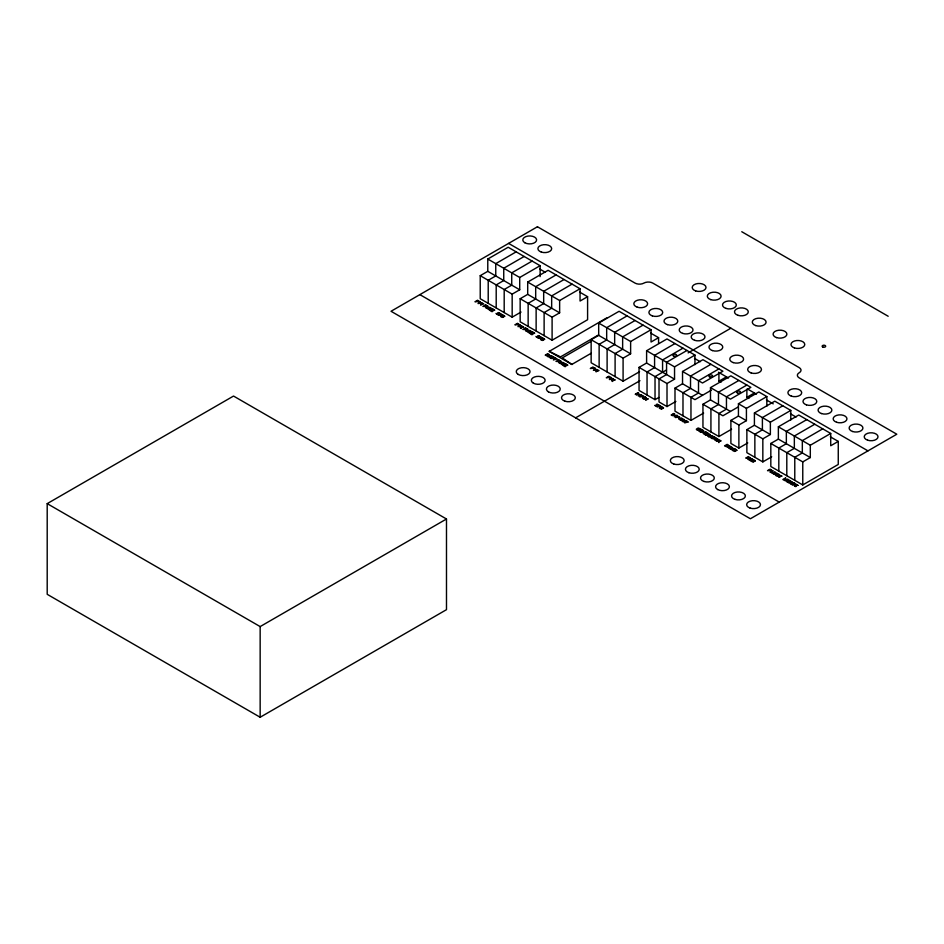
<?xml version="1.0" encoding="UTF-8"?>
<svg xmlns="http://www.w3.org/2000/svg" width="944" height="944" viewBox="0 0 944 944"><rect width="100%" height="100%" fill="white"/><g stroke="black" fill="none" stroke-linecap="round" stroke-linejoin="round"><path stroke-width="1.42" d="M708.519 436.6C708.437 434.865 712.602 435.514 708.779 433.733L706.159 435.243L707.894 434.983L707.882 436.234L710.95 437.32L711.162 438.134L712.732 436.01L708.531 436.612M47.2 503.636L233.534 396.055L446.488 518.999L446.488 609.671L260.155 717.251L47.2 594.307L47.2 503.636L260.155 626.58L446.488 518.999M487.777 259.034L519.719 277.477L519.719 289.773L487.777 271.329L487.777 259.034L508.179 247.245L540.121 265.689L540.121 276.616M516.167 251.859L495.753 263.636L495.753 275.931L488.213 280.285L488.213 303.343M521.041 312.051L512.167 317.172L480.225 298.729L480.225 275.683L487.777 271.329M524.156 256.473L503.742 268.249L503.742 280.545L496.202 284.899L496.202 307.956M532.133 261.075L511.731 272.863L511.731 285.159L504.19 289.513L504.19 312.57M519.719 277.477L540.121 265.689M527.696 282.079L548.11 270.303L580.053 288.746L580.053 301.042L587.593 296.687L587.593 319.733L552.098 340.229L520.156 321.786L520.156 298.729L527.696 294.375L559.639 312.818L559.639 300.522L527.696 282.079L527.696 294.375M480.225 275.683L512.167 294.127L519.719 289.773M556.099 274.916L535.685 286.693L535.685 298.988L528.144 303.343L528.144 326.4M564.075 279.518L543.673 291.307L543.673 303.602L536.133 307.956L536.133 331.002M572.064 284.132L551.662 295.92L551.662 308.204L544.122 312.558L544.122 335.616M559.639 300.522L580.053 288.746M520.156 298.729L552.098 317.172L559.639 312.818M606.673 317.939L549.668 351.109M598.685 323.06L630.627 341.504L630.627 353.799L598.685 335.356L598.685 323.06L619.099 311.284L651.041 329.727L651.041 342.023L658.582 337.669L658.582 343.427M627.076 315.898L606.673 327.674L606.673 339.97L599.133 344.324L599.133 367.381M598.649 334.872L560.535 356.879L548.995 351.239L572.064 364.561L562.305 357.906L591.522 341.032M639.56 371.7L623.087 381.211L591.145 362.767L591.145 339.71L598.685 335.356M635.064 320.5L614.662 332.288L614.662 344.584L607.11 348.938L607.11 371.995M572.288 364.172L591.215 353.245M643.053 325.114L622.639 336.902L622.639 349.197L615.099 353.552L615.099 376.597M630.627 341.504L651.041 329.727M591.145 339.71L623.087 358.154L630.627 353.799M646.605 350.731L674.547 366.862L674.547 379.158L646.605 363.027L646.605 350.731L667.007 338.943L694.961 355.086L694.961 364.644M674.995 343.557L654.581 355.345L654.581 367.629L647.041 371.983L647.041 395.04M658.829 397.459L655.03 399.654L639.053 390.427L639.053 367.381L646.605 363.027M682.984 348.171L662.57 359.947L662.57 372.243M686.972 350.472L666.57 362.26L666.57 374.556L659.018 378.91L659.018 401.955L667.007 406.569L675.88 401.448M575.616 417.838L639.949 380.703M688.117 352.891L730.892 328.193M666.393 370.036L655.03 376.597L655.03 399.654M674.547 366.862L694.961 355.086M682.536 371.476L702.95 359.699L722.903 371.216L702.501 383.004L682.536 371.476L682.536 383.771L702.501 395.3M639.053 367.381L667.007 383.512L674.547 379.158M710.926 364.301L690.524 376.09L690.524 388.385L682.984 392.739L682.984 415.785M703.646 413.083L690.961 420.399L674.995 411.183L674.995 388.126L682.536 383.771M718.915 368.915L698.513 380.703L698.513 392.987L690.961 397.341L690.961 420.399M718.915 373.01L718.915 381.211L726.455 376.857M710.49 387.618L730.892 375.83L750.858 387.359L730.455 399.135L710.49 387.618L710.49 399.914L730.455 411.431M711.434 390.143L694.961 399.654L674.995 388.126M738.881 380.444L718.478 392.22L718.478 404.516L710.926 408.87L710.926 431.927M731.588 429.213L718.915 436.541L702.95 427.313L702.95 404.268L710.49 399.914M746.869 385.058L726.455 396.834L726.455 409.13L718.915 413.484L718.915 436.541M746.869 389.152L746.869 397.341L754.409 392.987M766.835 396.574L746.421 408.363L746.421 420.658L738.432 416.044L738.432 403.749L758.846 391.972L766.835 396.574L766.835 406.144M738.102 407.017L722.903 415.785L702.95 404.268M747.754 442.937L738.881 448.058L730.892 443.456L730.892 420.399L738.432 416.044M790.789 410.416L770.375 422.192L770.375 434.488L754.409 425.272L754.409 412.976L774.812 401.188L790.789 410.416L790.789 419.974M730.892 420.399L738.881 425.012L746.421 420.658M782.8 405.802L762.398 417.578L762.398 429.874L754.858 434.228L754.858 457.285M771.708 456.778L762.835 461.899L746.869 452.672L746.869 429.626L754.409 425.272M778.363 426.806L798.777 415.018L830.72 433.461L830.72 445.757L838.26 441.403L838.26 464.46L802.766 484.945L770.823 466.501L770.823 443.456L778.363 439.102L810.306 457.545L810.306 445.249L778.363 426.806L778.363 439.102M746.869 429.626L762.835 438.842L770.375 434.488M806.766 419.632L786.352 431.408L786.352 443.704L778.812 448.058L778.812 471.115M814.743 424.245L794.341 436.022L794.341 448.317L786.8 452.672L786.8 475.729M822.731 428.847L802.329 440.636L802.329 452.931L794.777 457.285L794.777 480.343M810.306 445.249L830.72 433.461M770.823 443.456L802.766 461.899L810.306 457.545M788.24 480.272L786.8 481.086A1.546 0.885 0 0 0 786.765 481.629L787.119 482.018A2.478 1.428 0 0 0 788.063 482.443L789.868 481.947L788.736 481.298L788.57 482.089A1.617 0.932 0 0 1 787.91 481.947C786.435 480.284 790.423 480.626 790.447 481.523A1.263 0.732 0 0 0 790.482 480.98L788.972 480.236M741.772 231.728L888.174 316.252M508.604 243.399L867.961 450.866M539.685 269.016L545.384 272.309M579.604 292.074L587.593 296.687M650.593 333.055L658.582 337.669M694.513 358.413L700.224 361.705M718.478 372.243L728.449 378.013M747.565 389.046L756.404 394.144M766.386 399.914L773.23 403.855M790.34 413.743L796.052 417.036M830.272 436.789L838.26 441.403M718.915 381.211L720.909 382.367M746.869 397.341L748.863 398.498M738.432 403.749L746.421 408.363M754.409 412.976L770.375 422.192M419.868 294.622L779.237 502.102M802.766 461.899L802.766 484.945M762.835 438.842L762.835 461.899M738.881 425.012L738.881 448.058M667.007 383.512L667.007 406.569M623.087 358.154L623.087 381.211M552.098 317.172L552.098 340.229M512.167 294.127L512.167 317.172M260.155 626.58L260.155 717.251M788.311 480.272A1.617 0.932 0 0 1 789.054 480.236M547.78 355.404L546.175 355.18L547.78 355.404M727.128 446.123L725.523 445.91L727.128 446.123M699.492 428.965L700.129 429.378A1.263 0.732 0 0 0 700.165 428.836L698.666 428.104A1.617 0.932 0 0 0 697.923 428.128L696.412 429.072A1.546 0.885 0 0 0 696.448 429.485L696.802 429.874A2.478 1.428 0 0 0 697.746 430.299L699.563 429.815L698.418 429.154L698.253 429.945A1.617 0.932 0 0 1 697.592 429.803L697.805 428.635L699.492 428.965M778.529 474.596L779.178 475.009A1.263 0.732 0 0 0 779.201 474.478L777.703 473.735A1.617 0.932 0 0 0 776.959 473.758L775.461 474.714A1.546 0.885 0 0 0 775.484 475.127L775.838 475.516A2.478 1.428 0 0 0 776.794 475.929L778.599 475.446L777.455 474.785L777.29 475.587A1.617 0.932 0 0 1 776.629 475.446L776.853 474.277L778.529 474.596M491.859 308.7C489.842 307.012 491.199 311.803 488.131 309.018C490.55 311.072 488.508 306.363 491.859 308.7M499.73 313.243C497.889 311.532 498.692 316.511 496.06 313.42C498.526 315.874 496.379 310.718 499.73 313.243M531.779 331.757C529.678 329.999 531.153 334.86 528.05 332.064C530.457 334.117 528.451 329.421 531.779 331.757M539.649 336.3C537.832 334.589 538.623 339.545 535.991 336.465C538.458 338.931 536.298 333.763 539.649 336.3M564.949 363.711C563.084 361.989 563.922 366.968 561.279 363.877C563.686 366.307 561.597 361.174 564.949 363.711M658.558 404.929C656.257 403.206 658.275 407.832 654.817 405.389C657.732 407.23 654.77 402.286 658.558 404.929M781.785 476.083C779.862 474.289 780.794 479.375 778.116 476.248C780.582 478.714 778.434 473.546 781.785 476.083M797.928 485.405C796.099 483.647 796.901 488.709 794.27 485.57C796.736 488.036 794.577 482.868 797.928 485.405M486.325 307.626L487.198 308.145L489.806 307.319C488.249 310.128 482.832 307.331 487.729 306.116L488.249 306.422L486.325 307.626M526.256 330.671L527.13 331.191L529.737 330.376C528.18 333.185 522.764 330.376 527.649 329.173L528.18 329.48L526.256 330.671M559.426 362.626L560.288 363.145L562.907 362.331C561.338 365.139 555.922 362.331 560.819 361.127L561.35 361.434L559.509 362.508M682.547 420.894L683.421 421.413L686.028 420.599C684.471 423.408 679.055 420.599 683.94 419.396L684.471 419.702L682.547 420.894M773.419 473.357L774.281 473.876L776.9 473.062C775.343 475.87 769.915 473.062 774.812 471.858L775.343 472.165L773.419 473.357M752.698 459.362C746.574 457.651 753.336 462.005 749.241 460.141A1.546 0.897 0 0 1 749.123 459.232L750.952 458.442L752.698 459.362M523.542 327.025L520.805 327.71L521.336 328.547C517.501 326.836 524.298 326.329 523.542 327.025M614.945 379.948L612.219 380.621L612.75 381.47C608.915 379.748 615.712 379.24 614.945 379.948M720.862 440.907L719.127 441.391L718.88 442.583L718.136 440.895L716.52 441.226L719.139 439.715L720.862 440.907M750.114 457.793L748.38 458.277L748.12 459.468L747.388 457.781L745.772 458.111L748.391 456.601L750.114 457.793M503.966 316.181C501.771 318.706 501.229 314.458 503.966 316.181M543.897 339.226C541.667 341.763 541.195 337.492 543.897 339.226M662.794 407.867C660.599 410.392 660.057 406.144 662.794 407.867M736.143 450.217C733.948 452.742 733.405 448.483 736.143 450.217M754.516 460.825C752.321 463.351 751.778 459.103 754.516 460.825M679.078 419.018L680.541 420.269L682.831 419.337A1.593 0.92 0 0 0 682.736 418.747L681.367 418.086A1.723 0.991 0 0 0 680.459 418.145L679.078 419.018M714.266 439.338L715.729 440.588L718.018 439.656A1.593 0.92 0 0 0 717.924 439.066L716.555 438.405A1.723 0.991 0 0 0 715.646 438.453L714.266 439.338M727.777 447.137L729.24 448.388L731.529 447.456A1.593 0.92 0 0 0 731.435 446.866L730.066 446.205A1.723 0.991 0 0 0 729.169 446.252L727.777 447.137M504.686 316.24L502.597 317.42L500.497 316.511L503.117 315.001L504.686 316.24M544.605 339.297L542.529 340.477L540.428 339.569L543.048 338.058L544.605 339.297M663.514 407.938L661.425 409.106L659.325 408.197L661.945 406.687L663.514 407.938M736.851 450.276L734.762 451.456L732.674 450.548L735.293 449.037L736.851 450.276M755.235 460.884L753.147 462.064L751.046 461.156L753.666 459.645L755.235 460.884M549.491 354.85L547.473 356.148L545.207 355.133L547.827 353.622L549.491 354.85M728.827 445.568L726.821 446.866L724.544 445.863L727.163 444.353L728.827 445.568M679.81 419.148C681.627 421.626 682.984 416.764 679.81 419.148M714.997 439.456C716.838 441.934 718.231 437.072 714.997 439.456M728.508 447.255C730.349 449.733 731.742 444.872 728.508 447.255M479.127 301.49L474.95 301.761L477.57 300.251L479.127 301.49M502.232 314.836L498.054 315.107L500.674 313.597L502.232 314.836M519.058 324.547L514.881 324.819L517.501 323.308L519.058 324.547M542.163 337.893L537.986 338.164L540.605 336.654L542.163 337.893M594.496 368.243L590.319 368.514L592.938 367.004L594.496 368.243M610.461 377.47L606.296 377.742L608.904 376.231L610.461 377.47M661.06 406.522L656.894 406.793L659.502 405.283L661.06 406.522M771.696 470.407L767.531 470.667L770.139 469.156L771.696 470.407M638.463 394.179L638.333 396.079L640.952 394.568L638.71 395.3L638.876 393.377L636.256 394.887L638.463 394.179M645.767 398.403L645.649 400.303L648.268 398.793L646.026 399.524L646.192 397.601L643.572 399.111L645.767 398.403M674.394 414.935L674.276 416.835L676.883 415.325L674.653 416.044L674.807 414.121L672.199 415.631L674.394 414.935M703.28 431.609L703.162 433.508L705.782 431.998L703.54 432.73L703.705 430.806L701.085 432.317L703.28 431.609M732.237 448.329L732.119 450.229L734.727 448.719L732.497 449.438L732.65 447.515L730.042 449.025L732.237 448.329M478.372 301.384L476.909 301.242L478.372 301.384M501.476 314.73L500.025 314.588L501.476 314.73M518.291 324.429L516.84 324.299L518.291 324.429M541.408 337.775L539.944 337.633L541.408 337.775M593.741 368.136L592.277 367.995L593.741 368.136M609.706 377.352L608.255 377.211L609.706 377.352M660.304 406.416L658.853 406.274L660.304 406.416M770.941 470.289L769.49 470.147L770.941 470.289M548.771 354.791L547.308 354.531L548.771 354.791M728.107 445.509L726.656 445.249L728.107 445.509M709.746 434.936L708.201 434.677L709.746 434.936M720.107 440.919L718.561 440.659L720.107 440.919M749.359 457.805L747.813 457.545L749.359 457.805M551.78 355.9L550.21 358.024L549.998 357.21L547.579 356.502L551.78 355.9M550.883 356.089L549.55 356.454L550.883 356.089M711.835 436.199L710.513 436.553L711.835 436.199M479.741 301.502L478.053 303.555L482.172 302.918L479.033 303.343L480.307 301.844L479.741 301.502M519.672 324.559L517.985 326.612L522.103 325.963L518.964 326.388L520.238 324.889L519.672 324.559M595.109 368.254L593.422 370.308L597.54 369.67L594.401 370.095L595.676 368.585L595.109 368.254M611.075 377.482L609.399 379.535L613.517 378.886L610.379 379.311L611.653 377.812L611.075 377.482M641.247 394.745L639.56 396.787L643.678 396.15L640.539 396.574L641.814 395.076L641.247 394.745M677.178 415.49L675.503 417.543L679.621 416.894L676.482 417.319L677.757 415.82L677.178 415.49M537.443 226.749L391.028 311.272L750.397 518.752L896.8 434.216L799.19 377.871A6.278 3.623 0 0 1 799.19 372.75A6.278 3.623 0 0 0 799.19 367.617L652.788 283.094A6.278 3.623 0 0 0 643.914 283.094A6.278 3.623 0 0 1 635.041 283.094L537.443 226.749M481.818 303.461L481.617 303.791A2.407 1.392 0 0 0 482.396 303.874L480.496 304.971L483.635 303.744L482.88 303.567A2.041 1.18 0 0 1 481.818 303.461M485.499 304.829L482.88 306.34L485.617 306.635L484.968 305.75L485.582 305.396L487.293 305.868L485.499 304.829M492.803 309.054L490.196 310.564L492.178 311.709L491.163 310.611L493.629 310.706L492.308 309.951L492.898 309.608L494.75 310.175L492.803 309.054M525.43 327.887L522.811 329.397L525.548 329.692L524.888 328.807L525.513 328.441L527.224 328.925L525.43 327.887M532.735 332.111L530.115 333.621L532.109 334.766L531.094 333.669L533.561 333.763L532.239 332.996L532.817 332.666L534.682 333.22L532.735 332.111M552.913 356.561L553.255 357.269L551.072 358.519L555.001 357.764L552.913 356.561M555.155 357.847L555.485 358.555L553.314 359.817L557.231 359.05L555.155 357.847M558.588 359.841L555.969 361.351L558.706 361.646L558.057 360.761L558.671 360.396L560.382 360.879L558.588 359.841M565.904 364.054L563.285 365.564L565.267 366.72L564.252 365.623L566.719 365.717L565.409 364.95L565.987 364.62L567.84 365.175L565.904 364.054M597.186 370.213L596.986 370.544A2.407 1.392 0 0 0 597.764 370.626L595.865 371.724L599.003 370.496L598.248 370.319A2.041 1.18 0 0 1 597.186 370.213M637.837 392.775L635.218 394.285L638.368 393.082L637.837 392.775M642.475 397.082L643.454 397.66L642.475 397.082M645.153 396.999L642.534 398.51L645.684 397.306L645.153 396.999M673.78 413.519L671.16 415.03L674.299 413.826L673.78 413.519M678.406 417.838L679.397 418.404L678.406 417.838M686.406 420.812L686.736 421.52L684.565 422.77L688.483 422.015L686.406 420.812M701.262 429.39L698.643 430.901L700.637 432.057L699.61 430.948L702.076 431.042L700.767 430.287L701.345 429.957L703.197 430.511L701.262 429.39M706.336 432.328L703.717 433.839L705.711 434.983L704.696 433.886L707.162 433.98L705.841 433.225L706.419 432.883L708.283 433.449L706.336 432.328M713.876 436.671L714.207 437.379L712.036 438.63L715.953 437.874L713.876 436.671M772.581 470.584L769.985 472.094L772.263 472.897L770.953 472.142L773.101 470.891L772.581 470.584M785.467 478.042L782.871 479.54L785.16 480.343L783.85 479.587L785.998 478.337L785.467 478.042M787.697 479.292L785.078 480.803L788.228 479.599L787.697 479.292M791.579 481.534L788.96 483.045L791.662 483.293L790.517 483.953L791.048 484.248L793.668 482.738L791.072 482.431L792.099 481.841L791.579 481.534M794.022 482.95L794.364 483.658L792.181 484.909L796.111 484.154L794.022 482.95M695.657 290.905A6.903 3.988 0 0 0 706.006 287.448A6.903 3.988 0 0 0 695.657 284.002A6.903 3.988 0 0 0 695.657 290.905M710.738 299.614A6.903 3.988 0 0 0 721.098 296.156A6.903 3.988 0 0 0 710.738 292.711A6.903 3.988 0 0 0 710.738 299.614M725.96 308.393A6.903 3.988 0 0 0 736.308 304.947A6.903 3.988 0 0 0 725.96 301.49A6.903 3.988 0 0 0 725.96 308.393M737.937 315.308A6.903 3.988 0 0 0 748.285 311.862A6.903 3.988 0 0 0 737.937 308.405A6.903 3.988 0 0 0 737.937 315.308M755.731 325.586A6.903 3.988 0 0 0 766.08 322.128A6.903 3.988 0 0 0 755.731 318.683A6.903 3.988 0 0 0 755.731 325.586M776.534 337.598A6.903 3.988 0 0 0 786.883 334.141A6.903 3.988 0 0 0 776.534 330.695A6.903 3.988 0 0 0 776.534 337.598M794.411 347.923A6.903 3.988 0 0 0 804.772 344.466A6.903 3.988 0 0 0 794.411 341.02A6.903 3.988 0 0 0 794.411 347.923M652.351 315.898A6.903 3.988 0 0 0 662.712 312.452A6.903 3.988 0 0 0 652.351 308.995A6.903 3.988 0 0 0 652.351 315.898M667.443 324.606A6.903 3.988 0 0 0 677.792 321.161A6.903 3.988 0 0 0 667.443 317.703A6.903 3.988 0 0 0 667.443 324.606M712.425 350.578A6.903 3.988 0 0 0 722.774 347.132A6.903 3.988 0 0 0 712.425 343.675A6.903 3.988 0 0 0 712.425 350.578M682.654 333.397A6.903 3.988 0 0 0 693.014 329.94A6.903 3.988 0 0 0 682.654 326.494A6.903 3.988 0 0 0 682.654 333.397M694.631 340.312A6.903 3.988 0 0 0 704.991 336.855A6.903 3.988 0 0 0 694.631 333.409A6.903 3.988 0 0 0 694.631 340.312M733.228 362.59A6.903 3.988 0 0 0 743.589 359.145A6.903 3.988 0 0 0 733.228 355.687A6.903 3.988 0 0 0 733.228 362.59M751.117 372.915A6.903 3.988 0 0 0 761.466 369.47A6.903 3.988 0 0 0 751.117 366.012A6.903 3.988 0 0 0 751.117 372.915M823.026 347.109A1.758 1.015 0 0 0 825.67 346.236A1.758 1.015 0 0 0 823.026 345.351A1.758 1.015 0 0 0 823.026 347.109M791.355 396.15A6.903 3.988 0 0 0 801.704 392.704A6.903 3.988 0 0 0 791.355 389.247A6.903 3.988 0 0 0 791.355 396.15M806.436 404.858A6.903 3.988 0 0 0 816.784 401.412A6.903 3.988 0 0 0 806.436 397.955A6.903 3.988 0 0 0 806.436 404.858M836.608 422.275A6.903 3.988 0 0 0 846.957 418.829A6.903 3.988 0 0 0 836.608 415.372A6.903 3.988 0 0 0 836.608 422.275M852.574 431.502A6.903 3.988 0 0 0 862.934 428.045A6.903 3.988 0 0 0 852.574 424.599A6.903 3.988 0 0 0 852.574 431.502M867.666 440.211A6.903 3.988 0 0 0 878.014 436.753A6.903 3.988 0 0 0 867.666 433.308A6.903 3.988 0 0 0 867.666 440.211M821.516 413.566A6.903 3.988 0 0 0 831.876 410.121A6.903 3.988 0 0 0 821.516 406.663A6.903 3.988 0 0 0 821.516 413.566M524.817 242.738A6.903 3.988 0 0 0 536.369 240.956A6.903 3.988 0 0 0 527.908 236.071A6.903 3.988 0 0 0 524.817 242.738M541.337 252.083A6.903 3.988 0 0 0 551.685 248.626A6.903 3.988 0 0 0 541.337 245.18A6.903 3.988 0 0 0 541.337 252.083M548.44 391.854A6.903 3.988 0 0 0 559.993 390.073A6.903 3.988 0 0 0 551.532 385.187A6.903 3.988 0 0 0 548.44 391.854M533.36 383.146A6.903 3.988 0 0 0 544.9 381.352A6.903 3.988 0 0 0 536.452 376.479A6.903 3.988 0 0 0 533.36 383.146M518.268 374.438A6.903 3.988 0 0 0 529.82 372.644A6.903 3.988 0 0 0 521.371 367.771A6.903 3.988 0 0 0 518.268 374.438M637.271 307.189A6.903 3.988 0 0 0 647.619 303.744A6.903 3.988 0 0 0 637.271 300.286A6.903 3.988 0 0 0 637.271 307.189M688.872 472.732A6.903 3.988 0 0 0 699.221 469.286A6.903 3.988 0 0 0 688.872 465.829A6.903 3.988 0 0 0 688.872 472.732M673.78 464.023A6.903 3.988 0 0 0 684.14 460.578A6.903 3.988 0 0 0 673.78 457.12A6.903 3.988 0 0 0 673.78 464.023M703.953 481.44A6.903 3.988 0 0 0 714.301 477.994A6.903 3.988 0 0 0 703.953 474.549A6.903 3.988 0 0 0 703.953 481.44M750.091 508.084A6.903 3.988 0 0 0 760.451 504.627A6.903 3.988 0 0 0 750.091 501.181A6.903 3.988 0 0 0 750.091 508.084M717.605 489.523A6.903 3.988 0 0 0 729.157 487.729A6.903 3.988 0 0 0 720.697 482.856A6.903 3.988 0 0 0 717.605 489.523M735.01 499.376A6.903 3.988 0 0 0 745.359 495.919A6.903 3.988 0 0 0 735.01 492.473A6.903 3.988 0 0 0 735.01 499.376M564.96 401.2A6.903 3.988 0 0 0 575.309 397.743A6.903 3.988 0 0 0 564.96 394.297A6.903 3.988 0 0 0 564.96 401.2M737.323 392.869A1.888 1.086 0 0 0 740.474 392.374A1.888 1.086 0 0 0 738.173 391.052A1.888 1.086 0 0 0 737.323 392.869M709.77 376.904A1.888 1.086 0 0 0 712.59 375.96A1.888 1.086 0 0 0 709.77 375.016A1.888 1.086 0 0 0 709.77 376.904M673.827 356.148A1.888 1.086 0 0 0 676.659 355.215A1.888 1.086 0 0 0 673.827 354.271A1.888 1.086 0 0 0 673.827 356.148"/></g></svg>
